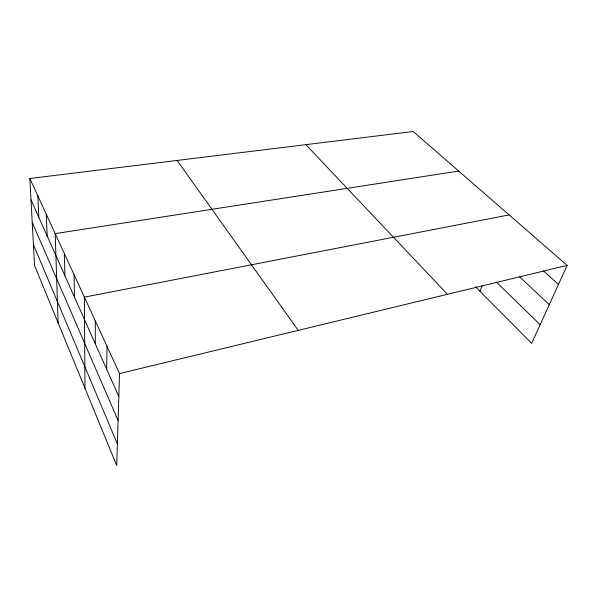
<?xml version="1.0" encoding="UTF-8"?>
<svg xmlns="http://www.w3.org/2000/svg" width="597" height="597" viewBox="0 0 597 597"><rect width="100%" height="100%" fill="white"/><g stroke="black" fill="none" stroke-linecap="round" stroke-linejoin="round"><path stroke-width="0.9" d="M95.251 343.685L95.356 320.999M106.662 369.23L107.042 346.417M29.85 178.496L119.519 373.565L116.713 465.503L34.529 265.404L29.85 178.496L413.176 131.497L567.15 265.367L531.666 343.357L475.384 286.694M479.981 291.329L482.212 285.478M119.519 373.565L567.15 265.367M509.114 214.905L84.386 297.134L84.968 388.214M458.675 171.055L55.185 233.621L58.14 322.902M543.516 270.926L558.479 284.418M519.338 276.59L549.277 304.649M496.107 281.806L540.166 324.671M305.865 144.653L447.429 294.306M177.137 160.436L298.216 330.372M30.992 199.771L118.818 396.468M32.208 222.323L118.087 420.46M33.41 244.621L117.37 443.899M37.835 195.861L38.857 217.375M46.267 214.211L47.148 235.949M64.357 253.561L64.916 275.732M74.073 274.702L74.438 297.06"/></g></svg>
